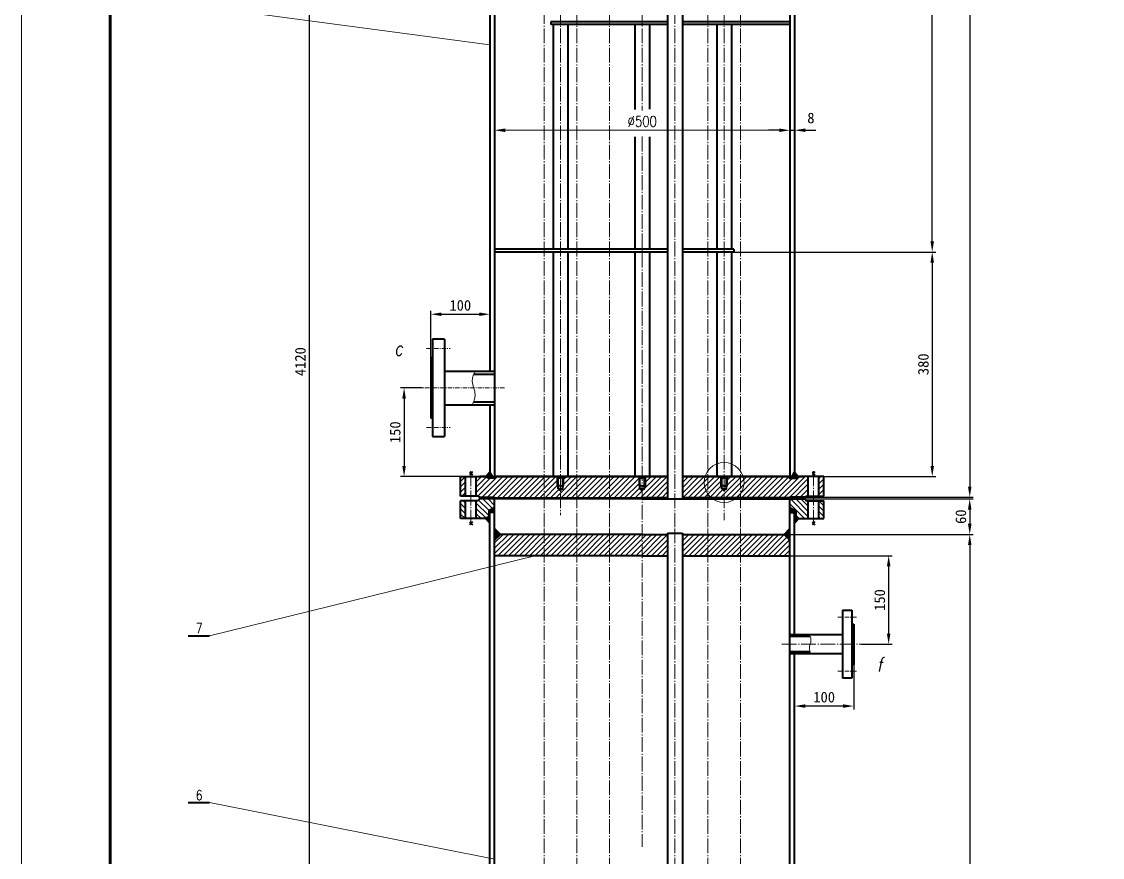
# Model space of a CAD drawing. Extents: x 577 to 4141, y -1551 to 10575.
# Drawn here: x 577 to 2407, y 7251 to 8665 of the extents above; entities that cross this region are included whole.
import ezdxf
from ezdxf.enums import TextEntityAlignment as Align

# ---------------------------------------------------------------- set-up
doc = ezdxf.new("R2010")
doc.units = 0
doc.header["$LTSCALE"] = 10
doc.header["$PDMODE"] = 1
doc.linetypes.add('ZXX-L', pattern=[3.28, 2.5, -0.3, 0.18, -0.3])
doc.linetypes.add('ZXX-S', pattern=[1.27, 0.75, -0.2, 0.12, -0.2])
doc.layers.get('Defpoints').update_dxf_attribs({"linetype": 'CONTINUOUS'})
doc.layers.add('5剖面线层', color=2, linetype='CONTINUOUS')
for name, color, linetype, lineweight in [('A 粗实线', 1, 'CONTINUOUS', 40), ('B 细实线', 7, 'CONTINUOUS', 18), ('C 文 字', 2, 'CONTINUOUS', 20), ('D 短中心线', 3, 'ZXX-S', 18), ('E 长中心线', 3, 'ZXX-L', 18)]:
    doc.layers.add(name, color=color, linetype=linetype, lineweight=lineweight)
doc.styles.add('ITALICT', font='ITALICT.shx', dxfattribs={"width": 0.7})
doc.styles.add('ROMANC', font='romanc', dxfattribs={"width": 0.7, "height": 6})
doc.styles.get("Standard").update_dxf_attribs({"font": 'SIMFANG.TTF'})
doc.styles.add('TH_GBDIM', font='romans.shx', dxfattribs={"width": 0.8, "bigfont": 'gbcbig.shx'})
doc.dimstyles.new('通用标注4.0', dxfattribs={"dimscale": 6, "dimtxt": 3, "dimasz": 3, "dimexe": 1, "dimexo": 0, "dimgap": 1, "dimtad": 1, "dimdec": 0, "dimzin": 0, "dimdsep": 46, "dimtxsty": 'Standard', "dimcen": 0, "dimadec": 0, "dimazin": 0, "dimtfac": 0.375, "dimtdec": 0, "dimtmove": 2, "dimatfit": 3, "dimfxl": 0, "dimtzin": 0, "dimarcsym": 0})
pattern_1 = [(45, (-8078.0047, 5726.661), (-4.490128, 4.490128), [])]
pattern_2 = [(45, (-8078.0047, 5726.6609), (-0.56126601, 0.56126601), []), (135, (-8078.0047, 5726.6609), (-0.56126601, -0.56126601), [])]
pattern_3 = [(135, (11333.8558, 5726.6609), (0.56126601, 0.56126601), []), (45, (11333.8558, 5726.6609), (0.56126601, -0.56126601), [])]

# ---------------------------------------------------------------- blocks, each defined once
blk = doc.blocks.new('*D88')
at = {"layer": 'C 文 字', "color": 0, "lineweight": -2}
for p, q in [((1269.9, 8096.4), (1269.9, 8176.1)), ((1287.9, 8170.1), (1351.9, 8170.1)), ((1369.9, 8168.4), (1369.9, 8176.1))]:
    blk.add_line(p, q, dxfattribs=at)
at = {"layer": 'C 文 字', "color": 0}
for points in [[(1287.9, 8173.1), (1287.9, 8167.1), (1269.9, 8170.1)], [(1351.9, 8173.1), (1351.9, 8167.1), (1369.9, 8170.1)]]:
    blk.add_solid(points, dxfattribs=at)
at = {"layer": 'Defpoints', "color": 0}
for p in [(1369.9, 8170.1), (1369.9, 8168.4), (1269.9, 8096.4)]:
    blk.add_point(p, dxfattribs=at)
at = {"layer": 'C 文 字', "color": 0, "insert": (1319.9, 8185.1), "char_height": 18, "attachment_point": 5}
blk.add_mtext('100', dxfattribs=at)
blk = doc.blocks.new('*D64')
at = {"layer": 'C 文 字', "color": 0, "lineweight": -2}
for p, q in [((1558.9, 10138.4), (1058.1, 10138.4)), ((1064.1, 10120.4), (1064.1, 6059.4)), ((1576.9, 6041.4), (1058.1, 6041.4))]:
    blk.add_line(p, q, dxfattribs=at)
at = {"layer": 'C 文 字', "color": 0}
for points in [[(1061.1, 10120.4), (1067.1, 10120.4), (1064.1, 10138.4)], [(1061.1, 6059.4), (1067.1, 6059.4), (1064.1, 6041.4)]]:
    blk.add_solid(points, dxfattribs=at)
at = {"layer": 'Defpoints', "color": 0}
for p in [(1558.9, 10138.4), (1064.1, 6041.4), (1576.9, 6041.4)]:
    blk.add_point(p, dxfattribs=at)
at = {"layer": 'C 文 字', "color": 0, "insert": (1049.1, 8089.9), "char_height": 18, "attachment_point": 5, "rotation": 90}
blk.add_mtext('4120', dxfattribs=at)
blk = doc.blocks.new('*D84')
at = {"layer": 'C 文 字', "color": 0, "lineweight": -2}
for p, q in [((1255.7, 8045.4), (1218.7, 8045.4)), ((1224.7, 8027.4), (1224.7, 7913.4)), ((1320.4, 7895.4), (1218.7, 7895.4))]:
    blk.add_line(p, q, dxfattribs=at)
at = {"layer": 'C 文 字', "color": 0}
for points in [[(1221.7, 8027.4), (1227.7, 8027.4), (1224.7, 8045.4)], [(1221.7, 7913.4), (1227.7, 7913.4), (1224.7, 7895.4)]]:
    blk.add_solid(points, dxfattribs=at)
at = {"layer": 'Defpoints', "color": 0}
for p in [(1255.7, 8045.4), (1224.7, 7895.4), (1320.4, 7895.4)]:
    blk.add_point(p, dxfattribs=at)
at = {"layer": 'C 文 字', "color": 0, "insert": (1209.7, 7970.4), "char_height": 18, "attachment_point": 5, "rotation": 90}
blk.add_mtext('150', dxfattribs=at)
blk = doc.blocks.new('*D74')
at = {"layer": 'C 文 字', "color": 0, "lineweight": -2}
for p, q in [((1877.9, 9430.4), (2124.9, 9430.4)), ((2118.9, 8293.4), (2118.9, 9412.4)), ((2004.1, 8275.4), (2124.9, 8275.4))]:
    blk.add_line(p, q, dxfattribs=at)
at = {"layer": 'C 文 字', "color": 0}
for points in [[(2115.9, 9412.4), (2121.9, 9412.4), (2118.9, 9430.4)], [(2115.9, 8293.4), (2121.9, 8293.4), (2118.9, 8275.4)]]:
    blk.add_solid(points, dxfattribs=at)
at = {"layer": 'Defpoints', "color": 0}
for p in [(1877.9, 9430.4), (2118.9, 9430.4), (2004.1, 8275.4)]:
    blk.add_point(p, dxfattribs=at)
at = {"layer": 'C 文 字', "color": 0, "insert": (2103.9, 8852.9), "char_height": 18, "attachment_point": 5, "rotation": 90}
blk.add_mtext('385*3=1155', dxfattribs=at)
blk = doc.blocks.new('*D73')
at = {"layer": 'C 文 字', "color": 0, "lineweight": -2}
for p, q in [((1902.9, 9854.4), (2188.4, 9854.4)), ((2182.4, 9836.4), (2182.4, 7878.4)), ((1902.9, 7860.4), (2188.4, 7860.4))]:
    blk.add_line(p, q, dxfattribs=at)
at = {"layer": 'C 文 字', "color": 0}
for points in [[(2179.4, 9836.4), (2185.4, 9836.4), (2182.4, 9854.4)], [(2179.4, 7878.4), (2185.4, 7878.4), (2182.4, 7860.4)]]:
    blk.add_solid(points, dxfattribs=at)
at = {"layer": 'Defpoints', "color": 0}
for p in [(1902.9, 9854.4), (1902.9, 7860.4), (2182.4, 7860.4)]:
    blk.add_point(p, dxfattribs=at)
at = {"layer": 'C 文 字', "color": 0, "insert": (2167.4, 8857.4), "char_height": 18, "attachment_point": 5, "rotation": 90}
blk.add_mtext('1994', dxfattribs=at)
blk = doc.blocks.new('*D76')
at = {"layer": 'C 文 字', "color": 0, "lineweight": -2}
for p, q in [((2025.6, 7797.4), (2188.4, 7797.4)), ((2182.4, 7779.4), (2182.4, 6620.4)), ((1902.9, 6602.4), (2188.4, 6602.4))]:
    blk.add_line(p, q, dxfattribs=at)
at = {"layer": 'C 文 字', "color": 0}
for points in [[(2179.4, 7779.4), (2185.4, 7779.4), (2182.4, 7797.4)], [(2179.4, 6620.4), (2185.4, 6620.4), (2182.4, 6602.4)]]:
    blk.add_solid(points, dxfattribs=at)
at = {"layer": 'Defpoints', "color": 0}
for p in [(2025.6, 7797.4), (1902.9, 6602.4), (2182.4, 6602.4)]:
    blk.add_point(p, dxfattribs=at)
at = {"layer": 'C 文 字', "color": 0, "insert": (2167.4, 7199.9), "char_height": 18, "attachment_point": 5, "rotation": 90}
blk.add_mtext('1195', dxfattribs=at)
blk = doc.blocks.new('*D87')
at = {"layer": 'C 文 字', "color": 0, "lineweight": -2}
for p, q in [((1985.9, 7577.4), (1985.9, 7500.8)), ((1885.9, 7509.9), (1885.9, 7500.8)), ((1967.9, 7506.8), (1903.9, 7506.8))]:
    blk.add_line(p, q, dxfattribs=at)
at = {"layer": 'C 文 字', "color": 0}
for points in [[(1903.9, 7509.8), (1903.9, 7503.8), (1885.9, 7506.8)], [(1967.9, 7509.8), (1967.9, 7503.8), (1985.9, 7506.8)]]:
    blk.add_solid(points, dxfattribs=at)
at = {"layer": 'Defpoints', "color": 0}
for p in [(1985.9, 7577.4), (1885.9, 7509.9), (1885.9, 7506.8)]:
    blk.add_point(p, dxfattribs=at)
at = {"layer": 'C 文 字', "color": 0, "insert": (1935.9, 7521.8), "char_height": 18, "attachment_point": 5}
blk.add_mtext('100', dxfattribs=at)
blk = doc.blocks.new('*D86')
at = {"layer": 'C 文 字', "color": 0, "lineweight": -2}
for p, q in [((1877.9, 7761.4), (2051.1, 7761.4)), ((2045.1, 7743.4), (2045.1, 7629.4)), ((1999, 7611.4), (2051.1, 7611.4))]:
    blk.add_line(p, q, dxfattribs=at)
at = {"layer": 'C 文 字', "color": 0}
for points in [[(2042.1, 7743.4), (2048.1, 7743.4), (2045.1, 7761.4)], [(2042.1, 7629.4), (2048.1, 7629.4), (2045.1, 7611.4)]]:
    blk.add_solid(points, dxfattribs=at)
at = {"layer": 'Defpoints', "color": 0}
for p in [(1877.9, 7761.4), (1999, 7611.4), (2045.1, 7611.4)]:
    blk.add_point(p, dxfattribs=at)
at = {"layer": 'C 文 字', "color": 0, "insert": (2030.1, 7686.4), "char_height": 18, "attachment_point": 5, "rotation": 90}
blk.add_mtext('150', dxfattribs=at)
blk = doc.blocks.new('*D94')
at = {"layer": 'C 文 字', "color": 0, "lineweight": -2}
for p, q in [((1859.9, 8481.6), (1841.9, 8481.6)), ((1877.9, 8481.6), (1877.9, 8487.6)), ((1877.9, 8481.6), (1885.9, 8481.6)), ((1885.9, 8481.6), (1885.9, 8487.6)), ((1903.9, 8481.6), (1921.9, 8481.6))]:
    blk.add_line(p, q, dxfattribs=at)
at = {"layer": 'C 文 字', "color": 0}
for points in [[(1859.9, 8484.6), (1859.9, 8478.6), (1877.9, 8481.6)], [(1903.9, 8484.6), (1903.9, 8478.6), (1885.9, 8481.6)]]:
    blk.add_solid(points, dxfattribs=at)
at = {"layer": 'Defpoints', "color": 0}
for p in [(1877.9, 8481.6), (1885.9, 8481.6), (1885.9, 8481.6)]:
    blk.add_point(p, dxfattribs=at)
at = {"layer": 'C 文 字', "color": 0, "insert": (1913.5, 8502.2), "char_height": 18, "attachment_point": 5}
blk.add_mtext('8', dxfattribs=at)
blk = doc.blocks.new('*D93')
at = {"layer": 'C 文 字', "color": 0}
for p, q in [((1377.9, 8475.6), (1377.9, 8487.6)), ((1859.9, 8481.6), (1395.9, 8481.6)), ((1877.9, 8475.6), (1877.9, 8487.6))]:
    blk.add_line(p, q, dxfattribs=at)
for points in [[(1395.9, 8484.6), (1395.9, 8478.6), (1377.9, 8481.6)], [(1859.9, 8484.6), (1859.9, 8478.6), (1877.9, 8481.6)]]:
    blk.add_solid(points, dxfattribs=at)
at = {"layer": 'Defpoints', "color": 0}
for p in [(1377.9, 8481.6), (1377.9, 8475.6), (1877.9, 8475.6)]:
    blk.add_point(p, dxfattribs=at)
at = {"layer": 'C 文 字', "color": 0, "insert": (1627.9, 8496.6), "char_height": 18, "attachment_point": 5, "style": 'TH_GBDIM'}
blk.add_mtext('%%c500', dxfattribs=at)
blk = doc.blocks.new('*D85')
at = {"layer": 'C 文 字', "color": 0, "lineweight": -2}
for p, q in [((1779, 8275.4), (2124.9, 8275.4)), ((2118.9, 8257.4), (2118.9, 7913.4)), ((1935.4, 7895.4), (2124.9, 7895.4))]:
    blk.add_line(p, q, dxfattribs=at)
at = {"layer": 'C 文 字', "color": 0}
for points in [[(2115.9, 8257.4), (2121.9, 8257.4), (2118.9, 8275.4)], [(2115.9, 7913.4), (2121.9, 7913.4), (2118.9, 7895.4)]]:
    blk.add_solid(points, dxfattribs=at)
at = {"layer": 'Defpoints', "color": 0}
for p in [(1779, 8275.4), (1935.4, 7895.4), (2118.9, 7895.4)]:
    blk.add_point(p, dxfattribs=at)
at = {"layer": 'C 文 字', "color": 0, "insert": (2103.9, 8085.4), "char_height": 18, "attachment_point": 5, "rotation": 90}
blk.add_mtext('380', dxfattribs=at)
blk = doc.blocks.new('*D83')
at = {"layer": 'C 文 字', "color": 0, "lineweight": -2}
for p, q in [((1902.9, 7857.4), (2188.4, 7857.4)), ((2182.4, 7839.4), (2182.4, 7815.4)), ((1867.9, 7797.4), (2188.4, 7797.4))]:
    blk.add_line(p, q, dxfattribs=at)
at = {"layer": 'C 文 字', "color": 0}
for points in [[(2179.4, 7839.4), (2185.4, 7839.4), (2182.4, 7857.4)], [(2179.4, 7815.4), (2185.4, 7815.4), (2182.4, 7797.4)]]:
    blk.add_solid(points, dxfattribs=at)
at = {"layer": 'Defpoints', "color": 0}
for p in [(1902.9, 7857.4), (1867.9, 7797.4), (2182.4, 7797.4)]:
    blk.add_point(p, dxfattribs=at)
at = {"layer": 'C 文 字', "color": 0, "insert": (2167.4, 7827.4), "char_height": 18, "attachment_point": 5, "rotation": 90}
blk.add_mtext('60', dxfattribs=at)

msp = doc.modelspace()

# ---------------------------------------------------------------- hatches: boundary and pattern name
at = {"layer": '5剖面线层'}
h = msp.add_hatch(dxfattribs=at)
h.set_pattern_fill('ANSI31', color=256, scale=2, style=0)
h.set_pattern_definition(pattern_1)
h.paths.add_polyline_path([(1461.65, 7895.39), (1379.43, 7895.39), (1379.43, 7892.39), (1366.93, 7892.39), (1363.93, 7895.39), (1346.93, 7895.39), (1346.93, 7862.39), (1350.93, 7862.39), (1352.93, 7860.39), (1377.93, 7860.39), (1378.93, 7859.39), (1461.65, 7859.39)])
h.paths.add_polyline_path([(1328.93, 7895.39), (1320.43, 7895.39), (1320.43, 7862.39), (1328.93, 7862.39)])
h.paths.add_polyline_path([(1517.07, 7895.39), (1495.36, 7895.39), (1495.36, 7879.39), (1493.36, 7879.39), (1493.36, 7874.39), (1489.36, 7872.09), (1485.36, 7874.39), (1485.36, 7879.39), (1483.36, 7879.39), (1483.36, 7895.39), (1461.65, 7895.39), (1461.65, 7859.39), (1517.07, 7859.39)])
h.paths.add_polyline_path([(1572.5, 7895.39), (1517.07, 7895.39), (1517.07, 7859.39), (1572.5, 7859.39)])
h.paths.add_polyline_path([(1623.93, 7879.39), (1621.93, 7879.39), (1621.93, 7895.39), (1572.5, 7895.39), (1572.5, 7859.39), (1627.93, 7859.39), (1627.93, 7872.09), (1623.93, 7874.39)])
h.paths.add_polyline_path([(1670.85, 7895.39), (1633.93, 7895.39), (1633.93, 7879.39), (1631.93, 7879.39), (1631.93, 7874.39), (1627.93, 7872.09), (1627.93, 7859.39), (1670.85, 7859.39)])
h.paths.add_polyline_path([(1738.78, 7895.39), (1695.85, 7895.39), (1695.85, 7859.39), (1738.78, 7859.39)])
h.paths.add_polyline_path([(1762.49, 7879.39), (1760.49, 7879.39), (1760.49, 7895.39), (1738.78, 7895.39), (1738.78, 7859.39), (1766.49, 7859.39), (1766.49, 7872.09), (1762.49, 7874.39)])
h.paths.add_polyline_path([(1794.2, 7895.39), (1772.49, 7895.39), (1772.49, 7879.39), (1770.49, 7879.39), (1770.49, 7874.39), (1766.49, 7872.09), (1766.49, 7859.39), (1794.2, 7859.39)])
h.paths.add_polyline_path([(1908.93, 7895.39), (1891.93, 7895.39), (1888.93, 7892.39), (1876.43, 7892.39), (1876.43, 7895.39), (1794.2, 7895.39), (1794.2, 7859.39), (1876.93, 7859.39), (1877.93, 7860.39), (1902.93, 7860.39), (1904.93, 7862.39), (1908.93, 7862.39)])
h.paths.add_polyline_path([(1935.43, 7895.39), (1926.93, 7895.39), (1926.93, 7862.39), (1935.43, 7862.39)])
h = msp.add_hatch(dxfattribs=at)
h.set_pattern_fill('ANSI37', color=256, scale=0.25, style=0)
h.set_pattern_definition(pattern_2)
h.paths.add_polyline_path([(1369.93, 7902.79), (1363.93, 7895.39), (1366.93, 7892.39), (1375.93, 7892.39)])
h.paths.add_polyline_path([(1377.93, 7860.39), (1352.93, 7860.39), (1352.93, 7857.39), (1377.93, 7857.39)])
h.paths.add_polyline_path([(1377.93, 7843.17), (1367.93, 7837.39), (1367.93, 7827.39), (1362.73, 7824.39), (1369.93, 7816.39), (1369.93, 7834.39), (1377.93, 7834.39)])
h = msp.add_hatch(dxfattribs=at)
h.set_pattern_fill('ANSI37', color=256, scale=0.25, style=0)
h.set_pattern_definition(pattern_3)
h.paths.add_polyline_path([(1885.93, 7902.79), (1891.93, 7895.39), (1888.93, 7892.39), (1879.93, 7892.39)])
h.paths.add_polyline_path([(1877.93, 7860.39), (1902.93, 7860.39), (1902.93, 7857.39), (1877.93, 7857.39)])
h.paths.add_polyline_path([(1877.93, 7843.17), (1887.93, 7837.39), (1887.93, 7827.39), (1893.12, 7824.39), (1885.93, 7816.39), (1885.93, 7834.39), (1877.93, 7834.39)])
h = msp.add_hatch(dxfattribs=at)
h.set_pattern_fill('ANSI31', color=256, scale=2, angle=90, style=0)
h.set_pattern_definition([(135, (-8078.0047, 5726.661), (-4.490128, -4.490128), [])])
h.paths.add_polyline_path([(1377.93, 7857.39), (1352.93, 7857.39), (1349.93, 7854.39), (1346.93, 7854.39), (1346.93, 7824.39), (1362.73, 7824.39), (1367.93, 7827.39), (1367.93, 7837.39), (1377.93, 7843.17)])
h.paths.add_polyline_path([(1328.93, 7854.39), (1320.43, 7854.39), (1320.43, 7824.39), (1328.93, 7824.39)])
h.paths.add_polyline_path([(1908.93, 7854.39), (1905.93, 7854.39), (1902.93, 7857.39), (1877.93, 7857.39), (1877.93, 7843.17), (1887.93, 7837.39), (1887.93, 7827.39), (1893.12, 7824.39), (1908.93, 7824.39)])
h.paths.add_polyline_path([(1935.43, 7854.39), (1926.93, 7854.39), (1926.93, 7824.39), (1935.43, 7824.39)])
h = msp.add_hatch(dxfattribs=at)
h.set_pattern_fill('ANSI37', color=256, scale=0.25, style=0)
h.set_pattern_definition(pattern_2)
h.paths.add_polyline_path([(1377.93, 7807.39), (1377.93, 7787.39), (1387.93, 7797.39)])
h = msp.add_hatch(dxfattribs=at)
h.set_pattern_fill('ANSI31', color=256, scale=2, style=0)
h.set_pattern_definition(pattern_1)
h.paths.add_polyline_path([(1461.65, 7797.39), (1387.93, 7797.39), (1377.93, 7787.39), (1377.93, 7761.39), (1461.65, 7761.39)])
h.paths.add_polyline_path([(1517.07, 7797.39), (1461.65, 7797.39), (1461.65, 7761.39), (1517.07, 7761.39)])
h.paths.add_polyline_path([(1572.5, 7797.39), (1517.07, 7797.39), (1517.07, 7761.39), (1572.5, 7761.39)])
h.paths.add_polyline_path([(1627.93, 7797.39), (1572.5, 7797.39), (1572.5, 7761.39), (1627.93, 7761.39)])
h.paths.add_polyline_path([(1670.85, 7797.39), (1627.93, 7797.39), (1627.93, 7761.39), (1670.85, 7761.39)])
h.paths.add_polyline_path([(1738.78, 7797.39), (1695.85, 7797.39), (1695.85, 7761.39), (1738.78, 7761.39)])
h.paths.add_polyline_path([(1794.2, 7797.39), (1738.78, 7797.39), (1738.78, 7761.39), (1794.2, 7761.39)])
h.paths.add_polyline_path([(1877.93, 7787.39), (1867.93, 7797.39), (1794.2, 7797.39), (1794.2, 7761.39), (1877.93, 7761.39)])
h = msp.add_hatch(dxfattribs=at)
h.set_pattern_fill('ANSI37', color=256, scale=0.25, style=0)
h.set_pattern_definition(pattern_3)
h.paths.add_polyline_path([(1877.93, 7807.39), (1877.93, 7787.39), (1867.93, 7797.39)])

# ---------------------------------------------------------------- linework, layer by layer
at = {"layer": 'A 粗实线'}
for p, q in [((1670.85, 9857.39), (1670.85, 7857.39)), ((1695.85, 9857.39), (1695.85, 7857.39)), ((1369.93, 9812), (1369.93, 8073.89)), ((1377.93, 9822.39), (1377.93, 7892.39)), ((1877.93, 9822.39), (1877.93, 7892.39)), ((1885.93, 9640.89), (1885.93, 7902.79)), ((1670.85, 8665.39), (1472.93, 8665.39)), ((1472.93, 8665.39), (1472.93, 8660.39)), ((1670.85, 8660.39), (1472.93, 8660.39)), ((1476.86, 8660.39), (1476.86, 8280.39)), ((1501.86, 8660.39), (1501.86, 8280.39)), ((1615.43, 8660.39), (1615.43, 8516.54)), ((1640.43, 8660.39), (1640.43, 8517.01)), ((1877.93, 8665.39), (1695.85, 8665.39)), ((1877.93, 8660.39), (1695.85, 8660.39)), ((1753.99, 8660.39), (1753.99, 8280.39)), ((1778.99, 8660.39), (1778.99, 8280.39)), ((1615.43, 8470.39), (1615.43, 8280.39)), ((1640.43, 8470.39), (1640.43, 8280.39)), ((1670.85, 8280.39), (1377.93, 8280.39)), ((1670.85, 8275.39), (1377.93, 8275.39)), ((1476.86, 8275.56), (1476.86, 7895.56)), ((1501.86, 8275.56), (1501.86, 7895.56)), ((1615.43, 8275.56), (1615.43, 7895.56)), ((1640.43, 8275.56), (1640.43, 7895.56)), ((1782.93, 8280.39), (1695.85, 8280.39)), ((1782.93, 8275.39), (1695.85, 8275.39)), ((1753.99, 8275.56), (1753.99, 7895.56)), ((1778.99, 8275.56), (1778.99, 7895.56)), ((1782.93, 8280.39), (1782.93, 8275.39)), ((1782.93, 8280.39), (1782.93, 8275.39)), ((1272.93, 8127.89), (1272.93, 7962.89)), ((1292.93, 8127.89), (1272.93, 8127.89)), ((1292.93, 8127.89), (1292.93, 7962.89)), ((1269.93, 8096.39), (1269.93, 7994.39)), ((1272.93, 8096.39), (1269.93, 8096.39)), ((1292.93, 8073.89), (1377.93, 8073.89)), ((1342.67, 8068.89), (1377.93, 8068.89)), ((1292.93, 8016.89), (1377.93, 8016.89)), ((1342.43, 8021.89), (1377.93, 8021.89)), ((1369.93, 8016.89), (1369.93, 7902.79)), ((1269.93, 7994.39), (1269.93, 7994.39)), ((1272.93, 7994.39), (1269.93, 7994.39)), ((1272.93, 7962.89), (1292.93, 7962.89)), ((1320.43, 7895.39), (1363.93, 7895.39)), ((1320.43, 7862.39), (1320.43, 7895.39)), ((1328.93, 7862.39), (1328.93, 7895.39)), ((1335.48, 7903.38), (1340.37, 7898.49)), ((1340.37, 7903.38), (1335.48, 7898.49)), ((1346.93, 7862.39), (1346.93, 7895.39)), ((1363.93, 7895.39), (1352.93, 7895.39)), ((1369.93, 7902.79), (1363.93, 7895.39)), ((1366.93, 7892.39), (1363.93, 7895.39)), ((1379.43, 7892.39), (1366.93, 7892.39)), ((1375.93, 7892.39), (1369.93, 7902.79)), ((1377.93, 7895.39), (1627.93, 7895.39)), ((1627.93, 7895.39), (1377.93, 7895.39)), ((1379.43, 7895.39), (1379.43, 7892.39)), ((1483.36, 7895.39), (1485.36, 7893.39)), ((1485.36, 7874.39), (1485.36, 7893.39)), ((1485.36, 7893.39), (1489.36, 7893.39)), ((1493.36, 7893.39), (1489.36, 7893.39)), ((1495.36, 7895.39), (1493.36, 7893.39)), ((1493.36, 7874.39), (1493.36, 7893.39)), ((1621.93, 7895.39), (1623.93, 7893.39)), ((1623.93, 7893.39), (1627.93, 7893.39)), ((1623.93, 7874.39), (1623.93, 7893.39)), ((1670.85, 7895.39), (1627.93, 7895.39)), ((1627.93, 7895.39), (1670.85, 7895.39)), ((1631.93, 7893.39), (1627.93, 7893.39)), ((1633.93, 7895.39), (1631.93, 7893.39)), ((1631.93, 7874.39), (1631.93, 7893.39)), ((1695.85, 7895.39), (1877.93, 7895.39)), ((1877.93, 7895.39), (1695.85, 7895.39)), ((1760.49, 7895.39), (1762.49, 7893.39)), ((1762.49, 7893.39), (1766.49, 7893.39)), ((1762.49, 7874.39), (1762.49, 7893.39)), ((1770.49, 7893.39), (1766.49, 7893.39)), ((1772.49, 7895.39), (1770.49, 7893.39)), ((1770.49, 7874.39), (1770.49, 7893.39)), ((1876.43, 7895.39), (1876.43, 7892.39)), ((1876.43, 7892.39), (1888.93, 7892.39)), ((1879.93, 7892.39), (1885.93, 7902.79)), ((1885.93, 7902.79), (1891.93, 7895.39)), ((1888.93, 7892.39), (1891.93, 7895.39)), ((1935.43, 7895.39), (1891.93, 7895.39)), ((1891.93, 7895.39), (1902.93, 7895.39)), ((1908.93, 7862.39), (1908.93, 7895.39)), ((1915.48, 7903.38), (1920.37, 7898.49)), ((1920.37, 7903.38), (1915.48, 7898.49)), ((1926.93, 7862.39), (1926.93, 7895.39)), ((1935.43, 7862.39), (1935.43, 7895.39)), ((1489.36, 7879.39), (1483.36, 7879.39)), ((1489.36, 7874.39), (1485.36, 7874.39)), ((1485.36, 7874.39), (1489.36, 7872.09)), ((1489.36, 7879.39), (1495.36, 7879.39)), ((1493.36, 7874.39), (1489.36, 7872.09)), ((1489.36, 7874.39), (1493.36, 7874.39)), ((1627.93, 7879.39), (1621.93, 7879.39)), ((1623.93, 7874.39), (1627.93, 7872.09)), ((1627.93, 7874.39), (1623.93, 7874.39)), ((1627.93, 7879.39), (1633.93, 7879.39)), ((1627.93, 7874.39), (1631.93, 7874.39)), ((1631.93, 7874.39), (1627.93, 7872.09)), ((1766.49, 7879.39), (1760.49, 7879.39)), ((1766.49, 7874.39), (1762.49, 7874.39)), ((1762.49, 7874.39), (1766.49, 7872.09)), ((1766.49, 7879.39), (1772.49, 7879.39)), ((1770.49, 7874.39), (1766.49, 7872.09)), ((1766.49, 7874.39), (1770.49, 7874.39)), ((1350.93, 7862.39), (1320.43, 7862.39)), ((1349.93, 7854.39), (1320.43, 7854.39)), ((1320.43, 7824.39), (1320.43, 7854.39)), ((1328.93, 7824.39), (1328.93, 7854.39)), ((1346.93, 7824.39), (1346.93, 7854.39)), ((1352.93, 7857.39), (1349.93, 7854.39)), ((1352.93, 7860.39), (1350.93, 7862.39)), ((1352.93, 7860.39), (1377.93, 7860.39)), ((1352.93, 7857.39), (1352.93, 7860.39)), ((1627.93, 7857.39), (1352.93, 7857.39)), ((1377.93, 6634.39), (1377.93, 7860.39)), ((1377.93, 7860.39), (1378.93, 7859.39)), ((1378.93, 7859.39), (1627.93, 7859.39)), ((1670.85, 7859.39), (1627.93, 7859.39)), ((1627.93, 7857.39), (1902.93, 7857.39)), ((1876.93, 7859.39), (1695.85, 7859.39)), ((1877.93, 7860.39), (1876.93, 7859.39)), ((1877.93, 6634.39), (1877.93, 7860.39)), ((1902.93, 7860.39), (1877.93, 7860.39)), ((1902.93, 7860.39), (1904.93, 7862.39)), ((1902.93, 7857.39), (1902.93, 7860.39)), ((1902.93, 7857.39), (1905.93, 7854.39)), ((1904.93, 7862.39), (1935.43, 7862.39)), ((1905.93, 7854.39), (1935.43, 7854.39)), ((1908.93, 7824.39), (1908.93, 7854.39)), ((1926.93, 7824.39), (1926.93, 7854.39)), ((1935.43, 7824.39), (1935.43, 7854.39)), ((1377.93, 7843.17), (1367.93, 7837.39)), ((1367.93, 7837.39), (1367.93, 7827.39)), ((1369.93, 6803.39), (1369.93, 7834.39)), ((1377.93, 7834.39), (1369.93, 7834.39)), ((1877.93, 7843.17), (1887.93, 7837.39)), ((1877.93, 7834.39), (1885.93, 7834.39)), ((1885.93, 7627.39), (1885.93, 7834.39)), ((1887.93, 7837.39), (1887.93, 7827.39)), ((1362.73, 7824.39), (1320.43, 7824.39)), ((1340.37, 7818.58), (1335.48, 7813.68)), ((1335.48, 7818.58), (1340.37, 7813.68)), ((1367.93, 7827.39), (1362.73, 7824.39)), ((1362.73, 7824.39), (1369.93, 7816.39)), ((1893.12, 7824.39), (1885.93, 7816.39)), ((1887.93, 7827.39), (1893.12, 7824.39)), ((1893.12, 7824.39), (1935.43, 7824.39)), ((1920.37, 7818.58), (1915.48, 7813.68)), ((1915.48, 7818.58), (1920.37, 7813.68)), ((1387.93, 7797.39), (1377.93, 7807.39)), ((1387.93, 7797.39), (1377.93, 7787.39)), ((1627.93, 7797.39), (1387.93, 7797.39)), ((1627.93, 7797.39), (1670.85, 7797.39)), ((1670.85, 7799.39), (1670.85, 6599.39)), ((1670.85, 7799.39), (1695.85, 7799.39)), ((1695.85, 7799.39), (1695.85, 6599.39)), ((1695.85, 7797.39), (1877.93, 7797.39)), ((1867.93, 7797.39), (1877.93, 7807.39)), ((1867.93, 7797.39), (1877.93, 7787.39)), ((1627.93, 7761.39), (1377.93, 7761.39)), ((1627.93, 7761.39), (1670.85, 7761.39)), ((1695.85, 7761.39), (1877.93, 7761.39)), ((1966.93, 7668.89), (1966.93, 7553.89)), ((1966.93, 7668.89), (1982.93, 7668.89)), ((1982.93, 7668.89), (1982.93, 7553.89)), ((1982.93, 7645.39), (1985.93, 7645.39)), ((1985.93, 7645.39), (1985.93, 7577.39)), ((859.2, 7625.97), (895.31, 7625.97)), ((1966.93, 7627.39), (1877.93, 7627.39)), ((1912.26, 7624.39), (1877.93, 7624.39)), ((1912.25, 7598.39), (1877.93, 7598.39)), ((1966.93, 7595.39), (1877.93, 7595.39)), ((1885.93, 6644.79), (1885.93, 7595.39)), ((1985.93, 7577.39), (1982.93, 7577.39)), ((1982.93, 7553.89), (1966.93, 7553.89)), ((859.2, 7343.31), (895.31, 7343.31))]:
    msp.add_line(p, q, dxfattribs=at)
at = {"layer": 'A 粗实线', "color": 5, "lineweight": 120}
msp.add_lwpolyline([(4081.15, 5588.94), (4081.15, 10514.94), (727.15, 10514.94), (727.15, 5588.94)], close=True, dxfattribs=at)
at = {"layer": 'B 细实线'}
for p, q in [((1483.36, 7879.39), (1483.36, 7895.39)), ((1495.36, 7879.39), (1495.36, 7895.39)), ((1621.93, 7879.39), (1621.93, 7895.39)), ((1633.93, 7879.39), (1633.93, 7895.39)), ((1760.49, 7879.39), (1760.49, 7895.39)), ((1772.49, 7879.39), (1772.49, 7895.39))]:
    msp.add_line(p, q, dxfattribs=at)
msp.add_lwpolyline([(4141.15, 5528.94), (4141.15, 10574.94), (577.15, 10574.94), (577.15, 5528.94)], close=True, dxfattribs=at)
for points in [[(1344.93, 8073.89, 0.051394), (1341.06, 8064.04, 0.0747555), (1340.18, 8056.79, 0.0891729), (1342.55, 8045.39, -0.0891729), (1344.93, 8033.99, -0.0747555), (1344.04, 8026.75, -0.051394), (1340.18, 8016.89)], [(1910.93, 7627.39, -0.051394), (1913.09, 7621.86, -0.0747555), (1913.59, 7617.79, -0.0891729), (1912.26, 7611.39, 0.0891729), (1910.93, 7604.99, 0.0747555), (1911.42, 7600.92, 0.051394), (1913.59, 7595.39)]]:
    msp.add_lwpolyline(points, format="xyb", dxfattribs=at)
at = {"layer": 'C 文 字'}
for p, q in [((1369.93, 8625.93), (895.31, 8689.31)), ((1446.26, 7761.39), (895.31, 7625.97)), ((1377.93, 7247.39), (895.31, 7343.31))]:
    msp.add_line(p, q, dxfattribs=at)
msp.add_circle((1766.49, 7885.33), 33.83, dxfattribs=at)
at = {"layer": 'D 短中心线'}
for p, q in [((1262.93, 8112.14), (1302.93, 8112.14)), ((1394.92, 8045.39), (1255.68, 8045.39)), ((1262.93, 7978.64), (1302.93, 7978.64)), ((1990.93, 7657.14), (1958.93, 7657.14)), ((1990.93, 7565.64), (1958.93, 7565.64))]:
    msp.add_line(p, q, dxfattribs=at)
at = {"layer": 'E 长中心线'}
for p, q in [((1627.93, 10162.8), (1627.93, 8515.13)), ((1461.65, 9867.39), (1461.65, 7809.39)), ((1489.36, 9867.39), (1489.36, 7829.96)), ((1517.07, 9867.39), (1517.07, 7809.39)), ((1572.5, 9867.39), (1572.5, 7809.39)), ((1683.35, 9867.39), (1683.35, 7809.39)), ((1738.78, 9867.39), (1738.78, 7809.39)), ((1766.49, 9867.39), (1766.49, 7821.39)), ((1794.2, 9867.39), (1794.2, 7809.39)), ((1627.93, 8470.87), (1627.93, 7268.31)), ((1337.93, 7904.32), (1337.93, 7812.67)), ((1917.93, 7904.32), (1917.93, 7812.67)), ((1461.65, 7807.39), (1461.65, 6594.39)), ((1517.07, 7807.39), (1517.07, 6594.39)), ((1572.5, 7807.39), (1572.5, 6594.39)), ((1683.35, 7807.39), (1683.35, 6594.39)), ((1738.78, 7807.39), (1738.78, 6594.39)), ((1794.2, 7807.39), (1794.2, 6594.39)), ((1864.22, 7611.39), (1999, 7611.39))]:
    msp.add_line(p, q, dxfattribs=at)

# ---------------------------------------------------------------- texts
at = {"layer": 'C 文 字', "style": 'ITALICT', "width": 0.8}
for s, p in [('c', (1207.7, 8100.06)), ('f', (2024.94, 7565.13))]:
    msp.add_text(s, height=24, dxfattribs=at).set_placement(p)
at = {"layer": 'C 文 字', "style": 'ROMANC', "width": 0.8}
for s, p in [('7', (877.65, 7638.68)), ('6', (877.65, 7356.02))]:
    msp.add_text(s, height=16.94, dxfattribs=at).set_placement(p, align=Align.MIDDLE)

# ---------------------------------------------------------------- dimensions: what is measured, and where the dimension line sits
at = {"layer": 'C 文 字'}
for base, p1, p2, text, picture, middle in [((1064.11, 6041.39), (1558.93, 10138.39), (1576.93, 6041.39), '4120', '*D64', (1049.11, 8089.89)), ((2118.88, 9430.39), (2004.09, 8275.39), (1877.93, 9430.39), '385*3=<>', '*D74', (2103.88, 8852.89))]:
    dim = msp.add_linear_dim(base=base, p1=p1, p2=p2, angle=90, text=text, dimstyle='通用标注4.0', dxfattribs=at)
    dim.commit()
    dim.dimension.update_dxf_attribs({"geometry": picture, "text_midpoint": middle})
for base, p1, p2, picture, middle in [((2182.37, 7860.39), (1902.93, 9854.39), (1902.93, 7860.39), '*D73', (2167.37, 8857.39)), ((2118.88, 7895.39), (1778.99, 8275.39), (1935.43, 7895.39), '*D85', (2103.88, 8085.39)), ((1224.75, 7895.39), (1255.68, 8045.39), (1320.43, 7895.39), '*D84', (1209.75, 7970.39)), ((2182.37, 7797.39), (1902.93, 7857.39), (1867.93, 7797.39), '*D83', (2167.37, 7827.39)), ((2182.37, 6602.39), (2025.63, 7797.39), (1902.93, 6602.39), '*D76', (2167.37, 7199.89)), ((2045.08, 7611.39), (1877.93, 7761.39), (1999, 7611.39), '*D86', (2030.08, 7686.39))]:
    dim = msp.add_linear_dim(base=base, p1=p1, p2=p2, angle=90, dimstyle='通用标注4.0', dxfattribs=at)
    dim.commit()
    dim.dimension.update_dxf_attribs({"geometry": picture, "text_midpoint": middle})
dim = msp.add_linear_dim(base=(1885.93, 8481.62), p1=(1877.93, 8481.62), p2=(1885.93, 8481.62), dimstyle='通用标注4.0', dxfattribs=at)
dim.commit()
dim.dimension.update_dxf_attribs({"geometry": '*D94', "text_midpoint": (1913.52, 8502.16), "dimtype": 160})
dim = msp.add_linear_dim(base=(1377.93, 8481.62), p1=(1877.93, 8475.6), p2=(1377.93, 8475.6), text='%%c<>', dimstyle='通用标注4.0', override={"dimtxsty": 'TH_GBDIM', "dimlwd": 65535, "dimlwe": 65535}, dxfattribs=at)
dim.commit()
dim.dimension.update_dxf_attribs({"geometry": '*D93', "text_midpoint": (1627.93, 8496.62)})
for base, p1, p2, picture, middle in [((1369.93, 8170.1), (1269.93, 8096.39), (1369.93, 8168.36), '*D88', (1319.93, 8185.1)), ((1885.93, 7506.76), (1985.93, 7577.39), (1885.93, 7509.95), '*D87', (1935.93, 7521.76))]:
    dim = msp.add_linear_dim(base=base, p1=p1, p2=p2, dimstyle='通用标注4.0', dxfattribs=at)
    dim.commit()
    dim.dimension.update_dxf_attribs({"geometry": picture, "text_midpoint": middle})

doc.saveas('drawing.dxf')
